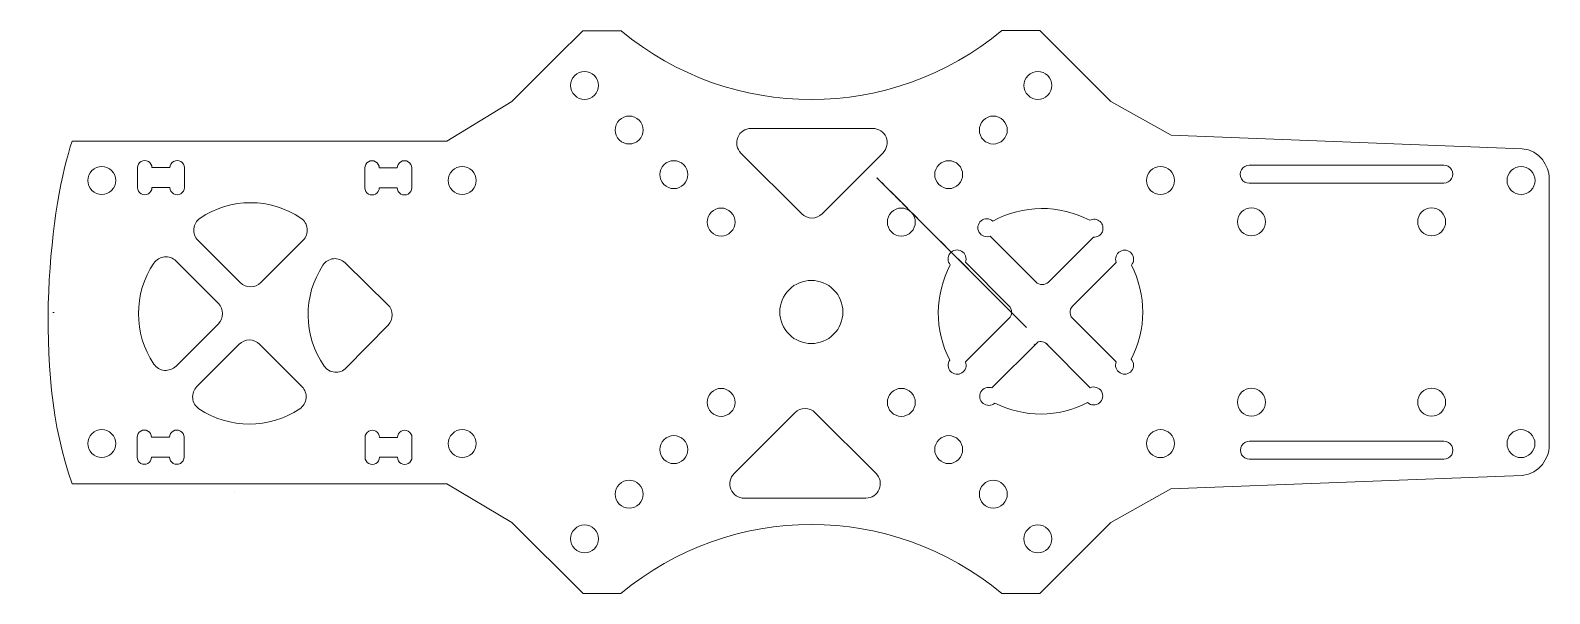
# Model space of a CAD drawing. Header units: millimetres. Extents: x -86 to 83, y -31 to 32.
import ezdxf

# ---------------------------------------------------------------- set-up
doc = ezdxf.new("R2010")
doc.units = ezdxf.units.MM
doc.header["$MEASUREMENT"] = 0

msp = doc.modelspace()

# ---------------------------------------------------------------- linework, layer by layer
at = {"lineweight": 9}
for points in [[(-24.2642, 31.6084), (-24.2642, 31.6084), (-27.1803, 28.6923), (-27.1803, 28.6923)], [(-20.0053, 31.6113), (-20.0053, 31.6113), (-24.2642, 31.6084), (-24.2642, 31.6084)], [(-20.0053, 31.6113), (-7.7601, 21.4207), (10.0173, 21.433), (22.2483, 31.6406)], [(24.4385, 31.6421), (24.4385, 31.6421), (22.2483, 31.6406), (22.2483, 31.6406)], [(24.4385, 31.6421), (24.4385, 31.6421), (26.4385, 31.6421), (26.4385, 31.6421)], [(29.3883, 28.6923), (29.3883, 28.6923), (26.4385, 31.6421), (26.4385, 31.6421)], [(34.338, 23.7426), (34.338, 23.7426), (26.4385, 31.6421), (26.4385, 31.6421)], [(-27.1803, 28.6923), (-27.1803, 28.6923), (-32.13, 23.7426), (-32.13, 23.7426)], [(-39.3455, 19.3443), (-39.3455, 19.3443), (-32.13, 23.7426), (-32.13, 23.7426)], [(41.0357, 20.004), (41.0357, 20.004), (34.338, 23.7426), (34.338, 23.7426)], [(-80.8985, -18.6556), (-85.5461, -6.083), (-83.2226, 12.9641), (-80.899, 19.3444)], [(-80.9184, 19.3444), (-80.9184, 19.3444), (-39.3455, 19.3443), (-39.3455, 19.3443)], [(-80.899, 19.3444), (-80.9057, 19.3444), (-80.9151, 19.3444), (-80.9184, 19.3444)], [(-80.9014, 19.3444), (-80.9014, 19.3444), (-80.899, 19.3444), (-80.899, 19.3444)], [(79.9695, 18.52), (79.9695, 18.52), (41.0357, 20.004), (41.0357, 20.004)], [(79.9695, 18.52), (79.9695, 18.52), (79.9624, 18.5202), (79.9624, 18.5202)], [(79.9624, 18.5202), (81.9609, 18.444), (82.9602, 16.4059), (82.9602, 15.4059)], [(82.9602, -14.602), (82.9602, -14.602), (82.9602, 15.4095), (82.9602, 15.4095)], [(82.9602, 15.4095), (82.9602, 15.4095), (82.9602, 15.4059), (82.9602, 15.4059)], [(-82.8979, 13.7335), (-82.8979, 13.7335), (-82.8979, 13.7336), (-82.8979, 13.7336)], [(-83.0397, 0.3444), (-83.0397, 0.3444), (-82.8985, 0.3444), (-82.8985, 0.3444)], [(83.0166, 0.3444), (83.0166, 0.3444), (82.9602, 0.3444), (82.9602, 0.3444)], [(26.2868, -2.8957), (26.2868, -2.8957), (21.1425, -8.019), (21.1425, -8.019)], [(25.94, -3.241), (25.94, -3.241), (25.8428, -3.1434), (25.8428, -3.1434)], [(27.395, -3.3254), (27.1601, -2.9543), (26.7105, -2.78), (26.2868, -2.8957)], [(27.0886, -3.0177), (27.0886, -3.0177), (32.0373, -7.9866), (32.0373, -7.9866)], [(27.2577, -3.1537), (27.2577, -3.1537), (27.2409, -3.1705), (27.2409, -3.1705)], [(21.4549, -9.6884), (24.6956, -11.3286), (28.5268, -11.3129), (31.754, -9.6464)], [(79.9624, -17.7091), (81.961, -17.6329), (82.9602, -15.5947), (82.9602, -14.5948)], [(82.9602, -14.5983), (82.9602, -14.5983), (82.9602, -14.5948), (82.9602, -14.5948)], [(79.9695, -17.7089), (79.9695, -17.7089), (40.9831, -19.1968), (40.9831, -19.1968)], [(79.9695, -17.7089), (79.9695, -17.7089), (79.9624, -17.7091), (79.9624, -17.7091)], [(-80.905, -18.6556), (-80.905, -18.6556), (-80.8985, -18.6556), (-80.8985, -18.6556)], [(-80.9018, -18.6556), (-80.9018, -18.6556), (-39.3545, -18.6557), (-39.3545, -18.6557)], [(-62.8823, -19.5968), (-62.8823, -19.5968), (-62.883, -19.5968), (-62.883, -19.5968)], [(-32.13, -22.9265), (-32.13, -22.9265), (-39.3545, -18.6557), (-39.3545, -18.6557)], [(40.9831, -19.1968), (40.9831, -19.1968), (34.338, -22.9265), (34.338, -22.9265)], [(22.2502, -30.826), (10.0052, -20.6053), (-7.7972, -20.6053), (-20.0422, -30.826)], [(-32.13, -22.9265), (-32.13, -22.9265), (-24.2305, -30.826), (-24.2305, -30.826)], [(26.4385, -30.826), (26.4385, -30.826), (34.338, -22.9265), (34.338, -22.9265)], [(-20.0422, -30.826), (-20.0422, -30.826), (-24.2305, -30.826), (-24.2305, -30.826)], [(24.4385, -30.826), (24.4385, -30.826), (22.2502, -30.826), (22.2502, -30.826)], [(24.4385, -30.826), (24.4385, -30.826), (26.4385, -30.826), (26.4385, -30.826)]]:
    msp.add_open_spline(points, degree=3, dxfattribs=at)
for points, knots in [([(12.1838, 11.4808), (11.5785, 12.0861), (10.5971, 12.0861), (9.9918, 11.4808), (9.9918, 11.4808), (9.3865, 10.8755), (9.3865, 9.894), (9.9918, 9.2888), (9.9918, 9.2888), (10.5971, 8.6834), (11.5785, 8.6835), (12.1838, 9.2888), (12.1838, 9.2888), (12.7892, 9.894), (12.7892, 10.8754), (12.1839, 11.4807), (-5.9751, 29.6397), (48.5018, -24.8372), (12.1838, 11.4808)], [0, 0, 0, 0, 0.2, 0.2, 0.2, 0.2, 0.4, 0.4, 0.4, 0.4, 0.6, 0.6, 0.6, 0.6, 1, 1, 1, 1.00014142, 1.00014142, 1.00014142, 1.00014142]), ([(12.1838, 11.4808), (11.5785, 12.0861), (10.5971, 12.0861), (9.9918, 11.4808), (9.9918, 11.4808), (9.3865, 10.8755), (9.3865, 9.894), (9.9918, 9.2888), (9.9918, 9.2888), (10.5971, 8.6834), (11.5785, 8.6835), (12.1838, 9.2888), (12.1838, 9.2888), (12.7892, 9.894), (12.7892, 10.8754), (12.1839, 11.4807), (-5.9751, 29.6397), (48.5018, -24.8372), (12.1838, 11.4808)], [0, 0, 0, 0, 0.2, 0.2, 0.2, 0.2, 0.4, 0.4, 0.4, 0.4, 0.6, 0.6, 0.6, 0.6, 1, 1, 1, 1.00014142, 1.00014142, 1.00014142, 1.00014142]), ([(-22.9605, 26.6385), (-23.5657, 27.2438), (-24.5471, 27.2439), (-25.1525, 26.6385), (-25.1525, 26.6385), (-25.7578, 26.0333), (-25.7578, 25.0518), (-25.1525, 24.4465), (-25.1525, 24.4465), (-24.5471, 23.8412), (-23.5657, 23.8412), (-22.9605, 24.4465), (-22.9605, 24.4465), (-22.3552, 25.0518), (-22.3551, 26.0332), (-22.9605, 26.6385)], [0, 0, 0, 0, 0.2, 0.2, 0.2, 0.2, 0.4, 0.4, 0.4, 0.4, 0.6, 0.6, 0.6, 0.6, 1, 1, 1, 1]), ([(27.34, 26.6371), (26.7347, 27.2424), (25.7533, 27.2424), (25.148, 26.6371), (25.148, 26.6371), (24.5426, 26.0318), (24.5427, 25.0504), (25.148, 24.4451), (25.148, 24.4451), (25.7533, 23.8398), (26.7346, 23.8397), (27.34, 24.4451), (27.34, 24.4451), (27.9453, 25.0504), (27.9454, 26.0318), (27.34, 26.6371)], [0, 0, 0, 0, 0.2, 0.2, 0.2, 0.2, 0.4, 0.4, 0.4, 0.4, 0.6, 0.6, 0.6, 0.6, 1, 1, 1, 1]), ([(-18.0107, 21.6888), (-18.616, 22.2941), (-19.5974, 22.2942), (-20.2027, 21.6888), (-20.2027, 21.6888), (-20.808, 21.0835), (-20.808, 20.1021), (-20.2027, 19.4968), (-20.2027, 19.4968), (-19.5974, 18.8914), (-18.616, 18.8915), (-18.0107, 19.4968), (-18.0107, 19.4968), (-17.4054, 20.1021), (-17.4054, 21.0834), (-18.0107, 21.6888)], [0, 0, 0, 0, 0.2, 0.2, 0.2, 0.2, 0.4, 0.4, 0.4, 0.4, 0.6, 0.6, 0.6, 0.6, 1, 1, 1, 1]), ([(22.3903, 21.6874), (21.785, 22.2927), (20.8035, 22.2927), (20.1982, 21.6874), (20.1982, 21.6874), (19.5929, 21.082), (19.5929, 20.1006), (20.1982, 19.4954), (20.1982, 19.4954), (20.8035, 18.8901), (21.7849, 18.89), (22.3903, 19.4954), (22.3903, 19.4954), (22.9955, 20.1006), (22.9956, 21.082), (22.3903, 21.6874)], [0, 0, 0, 0, 0.2, 0.2, 0.2, 0.2, 0.4, 0.4, 0.4, 0.4, 0.6, 0.6, 0.6, 0.6, 1, 1, 1, 1]), ([(-5.5767, 20.7727), (-5.5767, 20.7727), (7.9109, 20.7727), (7.9109, 20.7727), (7.9109, 20.7727), (8.5571, 20.7751), (9.1411, 20.388), (9.3905, 19.7921), (9.3905, 19.7921), (9.64, 19.196), (9.4975, 18.5), (9.0423, 18.0413), (9.0423, 18.0413), (9.0423, 18.0413), (2.2985, 11.2975), (2.2985, 11.2975), (2.2985, 11.2975), (1.9988, 10.9974), (1.5922, 10.8287), (1.1681, 10.8284), (1.1681, 10.8284), (0.744, 10.8282), (0.3358, 10.9978), (0.0357, 11.2975), (0.0357, 11.2975), (0.0357, 11.2975), (-6.7081, 18.0413), (-6.7081, 18.0413), (-6.7081, 18.0413), (-7.1667, 18.4966), (-7.306, 19.1832), (-7.0609, 19.781), (-7.0609, 19.781), (-6.8158, 20.379), (-6.2229, 20.7703), (-5.5767, 20.7727)], [0, 0, 0, 0, 0.1, 0.1, 0.1, 0.1, 0.2, 0.2, 0.2, 0.2, 0.3, 0.3, 0.3, 0.3, 0.4, 0.4, 0.4, 0.4, 0.5, 0.5, 0.5, 0.5, 0.6, 0.6, 0.6, 0.6, 0.7, 0.7, 0.7, 0.7, 0.8, 0.8, 0.8, 0.8, 1, 1, 1, 1]), ([(-72.0571, 16.418), (-72.0571, 16.418), (-70.0571, 16.418), (-70.0571, 16.418), (-70.0571, 16.418), (-70.0571, 16.7038), (-69.9046, 16.9679), (-69.657, 17.1108), (-69.657, 17.1108), (-69.4095, 17.2538), (-69.1046, 17.2537), (-68.8571, 17.1109), (-68.8571, 17.1109), (-68.6096, 16.9679), (-68.4571, 16.7038), (-68.4571, 16.418), (-68.4571, 16.418), (-68.4571, 16.418), (-68.4571, 14.218), (-68.4571, 14.218), (-68.4571, 14.218), (-68.4571, 13.9322), (-68.6095, 13.668), (-68.8571, 13.5251), (-68.8571, 13.5251), (-69.1046, 13.3823), (-69.4095, 13.3822), (-69.6571, 13.5251), (-69.6571, 13.5251), (-69.9046, 13.6681), (-70.057, 13.9321), (-70.057, 14.2179), (-70.057, 14.2179), (-70.057, 14.2179), (-72.0571, 14.218), (-72.0571, 14.218), (-72.0571, 14.218), (-72.0571, 13.9322), (-72.2095, 13.668), (-72.4571, 13.5251), (-72.4571, 13.5251), (-72.7046, 13.3823), (-73.0096, 13.3822), (-73.257, 13.5252), (-73.257, 13.5252), (-73.5046, 13.6681), (-73.657, 13.9321), (-73.657, 14.2179), (-73.657, 14.2179), (-73.657, 14.2179), (-73.657, 16.418), (-73.657, 16.418), (-73.657, 16.418), (-73.657, 16.7038), (-73.5046, 16.9679), (-73.257, 17.1108), (-73.257, 17.1108), (-73.0095, 17.2537), (-72.7046, 17.2537), (-72.457, 17.1108), (-72.457, 17.1108), (-72.2095, 16.9679), (-72.0571, 16.7038), (-72.0571, 16.418)], [0, 0, 0, 0, 0.05882353, 0.05882353, 0.05882353, 0.05882353, 0.11764706, 0.11764706, 0.11764706, 0.11764706, 0.17647059, 0.17647059, 0.17647059, 0.17647059, 0.23529412, 0.23529412, 0.23529412, 0.23529412, 0.29411765, 0.29411765, 0.29411765, 0.29411765, 0.35294118, 0.35294118, 0.35294118, 0.35294118, 0.41176471, 0.41176471, 0.41176471, 0.41176471, 0.47058824, 0.47058824, 0.47058824, 0.47058824, 0.52941176, 0.52941176, 0.52941176, 0.52941176, 0.58823529, 0.58823529, 0.58823529, 0.58823529, 0.64705882, 0.64705882, 0.64705882, 0.64705882, 0.70588235, 0.70588235, 0.70588235, 0.70588235, 0.76470588, 0.76470588, 0.76470588, 0.76470588, 0.82352941, 0.82352941, 0.82352941, 0.82352941, 0.88235294, 0.88235294, 0.88235294, 0.88235294, 1, 1, 1, 1]), ([(-46.8365, 16.3855), (-46.8365, 16.3855), (-44.8365, 16.3855), (-44.8365, 16.3855), (-44.8365, 16.3855), (-44.8365, 16.6713), (-44.684, 16.9354), (-44.4365, 17.0783), (-44.4365, 17.0783), (-44.189, 17.2212), (-43.884, 17.2212), (-43.6365, 17.0783), (-43.6365, 17.0783), (-43.389, 16.9354), (-43.2365, 16.6713), (-43.2365, 16.3855), (-43.2365, 16.3855), (-43.2365, 16.3855), (-43.2365, 14.1855), (-43.2365, 14.1855), (-43.2365, 14.1855), (-43.2365, 13.8997), (-43.389, 13.6356), (-43.6365, 13.4927), (-43.6365, 13.4927), (-43.884, 13.3497), (-44.1889, 13.3497), (-44.4365, 13.4927), (-44.4365, 13.4927), (-44.6841, 13.6356), (-44.8366, 13.8997), (-44.8366, 14.1855), (-44.8366, 14.1855), (-44.8366, 14.1855), (-46.8366, 14.1855), (-46.8366, 14.1855), (-46.8366, 14.1855), (-46.8366, 13.8997), (-46.9889, 13.6356), (-47.2365, 13.4927), (-47.2365, 13.4927), (-47.4841, 13.3497), (-47.789, 13.3497), (-48.0365, 13.4927), (-48.0365, 13.4927), (-48.2841, 13.6356), (-48.4365, 13.8997), (-48.4365, 14.1855), (-48.4365, 14.1855), (-48.4365, 14.1855), (-48.4365, 16.3855), (-48.4365, 16.3855), (-48.4365, 16.3855), (-48.4365, 16.6713), (-48.284, 16.9354), (-48.0365, 17.0783), (-48.0365, 17.0783), (-47.789, 17.2212), (-47.484, 17.2212), (-47.2365, 17.0783), (-47.2365, 17.0783), (-46.989, 16.9354), (-46.8365, 16.6713), (-46.8365, 16.3855)], [0, 0, 0, 0, 0.05882353, 0.05882353, 0.05882353, 0.05882353, 0.11764706, 0.11764706, 0.11764706, 0.11764706, 0.17647059, 0.17647059, 0.17647059, 0.17647059, 0.23529412, 0.23529412, 0.23529412, 0.23529412, 0.29411765, 0.29411765, 0.29411765, 0.29411765, 0.35294118, 0.35294118, 0.35294118, 0.35294118, 0.41176471, 0.41176471, 0.41176471, 0.41176471, 0.47058824, 0.47058824, 0.47058824, 0.47058824, 0.52941176, 0.52941176, 0.52941176, 0.52941176, 0.58823529, 0.58823529, 0.58823529, 0.58823529, 0.64705882, 0.64705882, 0.64705882, 0.64705882, 0.70588235, 0.70588235, 0.70588235, 0.70588235, 0.76470588, 0.76470588, 0.76470588, 0.76470588, 0.82352941, 0.82352941, 0.82352941, 0.82352941, 0.88235294, 0.88235294, 0.88235294, 0.88235294, 1, 1, 1, 1]), ([(-13.061, 16.7391), (-13.6663, 17.3443), (-14.6476, 17.3444), (-15.253, 16.7391), (-15.253, 16.7391), (-15.8583, 16.1338), (-15.8583, 15.1523), (-15.253, 14.547), (-15.253, 14.547), (-14.6476, 13.9417), (-13.6663, 13.9417), (-13.061, 14.547), (-13.061, 14.547), (-12.4557, 15.1523), (-12.4556, 16.1337), (-13.061, 16.7391)], [0, 0, 0, 0, 0.2, 0.2, 0.2, 0.2, 0.4, 0.4, 0.4, 0.4, 0.6, 0.6, 0.6, 0.6, 1, 1, 1, 1]), ([(-13.061, 16.7391), (-13.6663, 17.3443), (-14.6476, 17.3444), (-15.253, 16.7391), (-15.253, 16.7391), (-15.8583, 16.1338), (-15.8583, 15.1523), (-15.253, 14.547), (-15.253, 14.547), (-14.6476, 13.9417), (-13.6663, 13.9417), (-13.061, 14.547), (-13.061, 14.547), (-12.4557, 15.1523), (-12.4556, 16.1337), (-13.061, 16.7391)], [0, 0, 0, 0, 0.2, 0.2, 0.2, 0.2, 0.4, 0.4, 0.4, 0.4, 0.6, 0.6, 0.6, 0.6, 1, 1, 1, 1]), ([(17.4391, 16.7391), (16.8337, 17.3444), (15.8523, 17.3443), (15.2471, 16.7391), (15.2471, 16.7391), (14.6417, 16.1337), (14.6417, 15.1524), (15.2471, 14.547), (15.2471, 14.547), (15.8523, 13.9417), (16.8337, 13.9417), (17.4391, 14.547), (17.4391, 14.547), (18.0444, 15.1523), (18.0444, 16.1338), (17.4391, 16.7391)], [0, 0, 0, 0, 0.2, 0.2, 0.2, 0.2, 0.4, 0.4, 0.4, 0.4, 0.6, 0.6, 0.6, 0.6, 1, 1, 1, 1]), ([(-76.5344, 16.0899), (-77.1397, 16.6952), (-78.1211, 16.6953), (-78.7264, 16.0899), (-78.7264, 16.0899), (-79.3317, 15.4846), (-79.3317, 14.5032), (-78.7264, 13.8979), (-78.7264, 13.8979), (-78.1211, 13.2925), (-77.1397, 13.2926), (-76.5344, 13.8979), (-76.5344, 13.8979), (-75.9291, 14.5032), (-75.9291, 15.4846), (-76.5344, 16.0899)], [0, 0, 0, 0, 0.2, 0.2, 0.2, 0.2, 0.4, 0.4, 0.4, 0.4, 0.6, 0.6, 0.6, 0.6, 1, 1, 1, 1]), ([(-36.5344, 16.0899), (-37.1397, 16.6952), (-38.1211, 16.6952), (-38.7264, 16.0899), (-38.7264, 16.0899), (-39.3318, 15.4846), (-39.3317, 14.5032), (-38.7264, 13.8979), (-38.7264, 13.8979), (-38.1211, 13.2926), (-37.1397, 13.2925), (-36.5344, 13.8979), (-36.5344, 13.8979), (-35.9291, 14.5032), (-35.929, 15.4846), (-36.5344, 16.0899)], [0, 0, 0, 0, 0.2, 0.2, 0.2, 0.2, 0.4, 0.4, 0.4, 0.4, 0.6, 0.6, 0.6, 0.6, 1, 1, 1, 1]), ([(40.9416, 16.0932), (40.3363, 16.6985), (39.3549, 16.6985), (38.7497, 16.0933), (38.7497, 16.0933), (38.1443, 15.4879), (38.1443, 14.5066), (38.7496, 13.9012), (38.7496, 13.9012), (39.3549, 13.2959), (40.3363, 13.2959), (40.9416, 13.9012), (40.9416, 13.9012), (41.547, 14.5065), (41.5469, 15.4879), (40.9416, 16.0932)], [0, 0, 0, 0, 0.2, 0.2, 0.2, 0.2, 0.4, 0.4, 0.4, 0.4, 0.6, 0.6, 0.6, 0.6, 1, 1, 1, 1]), ([(71.2696, 14.7021), (71.2696, 14.7021), (49.696, 14.6838), (49.696, 14.6838), (49.696, 14.6838), (49.3388, 14.6835), (49.0085, 14.8738), (48.8296, 15.1831), (48.8296, 15.1831), (48.6506, 15.4923), (48.6504, 15.8736), (48.8288, 16.1831), (48.8288, 16.1831), (49.0071, 16.4926), (49.3371, 16.6835), (49.6943, 16.6838), (49.6943, 16.6838), (49.6943, 16.6838), (71.268, 16.7021), (71.268, 16.7021), (71.268, 16.7021), (71.6253, 16.7024), (71.9555, 16.5121), (72.1344, 16.2029), (72.1344, 16.2029), (72.3133, 15.8936), (72.3137, 15.5124), (72.1352, 15.2028), (72.1352, 15.2028), (71.9569, 14.8932), (71.6269, 14.7024), (71.2696, 14.7021)], [0, 0, 0, 0, 0.11111111, 0.11111111, 0.11111111, 0.11111111, 0.22222222, 0.22222222, 0.22222222, 0.22222222, 0.33333333, 0.33333333, 0.33333333, 0.33333333, 0.44444444, 0.44444444, 0.44444444, 0.44444444, 0.55555556, 0.55555556, 0.55555556, 0.55555556, 0.66666667, 0.66666667, 0.66666667, 0.66666667, 0.77777778, 0.77777778, 0.77777778, 0.77777778, 1, 1, 1, 1]), ([(80.9416, 16.0933), (80.3363, 16.6985), (79.3549, 16.6986), (78.7496, 16.0933), (78.7496, 16.0933), (78.1443, 15.488), (78.1443, 14.5065), (78.7496, 13.9012), (78.7496, 13.9012), (79.3549, 13.2959), (80.3363, 13.2959), (80.9416, 13.9012), (80.9416, 13.9012), (81.547, 14.5066), (81.547, 15.4879), (80.9416, 16.0933)], [0, 0, 0, 0, 0.2, 0.2, 0.2, 0.2, 0.4, 0.4, 0.4, 0.4, 0.6, 0.6, 0.6, 0.6, 1, 1, 1, 1]), ([(-55.2898, 8.3652), (-55.2898, 8.3652), (-59.9894, 3.6656), (-59.9894, 3.6656), (-59.9894, 3.6656), (-60.2891, 3.3656), (-60.6957, 3.1969), (-61.1198, 3.1965), (-61.1198, 3.1965), (-61.5438, 3.1963), (-61.9522, 3.366), (-62.2521, 3.6656), (-62.2521, 3.6656), (-62.2521, 3.6656), (-66.9517, 8.3652), (-66.9517, 8.3652), (-66.9517, 8.3652), (-67.2896, 8.7024), (-67.4591, 9.173), (-67.4139, 9.6483), (-67.4139, 9.6483), (-67.3686, 10.1235), (-67.1109, 10.5553), (-66.7155, 10.8227), (-66.7155, 10.8227), (-63.3369, 13.1047), (-58.9061, 13.1028), (-55.5261, 10.8228), (-55.5261, 10.8228), (-55.1301, 10.556), (-54.8741, 10.1264), (-54.828, 9.6512), (-54.828, 9.6512), (-54.7819, 9.1761), (-54.9527, 8.7031), (-55.2898, 8.3652)], [0, 0, 0, 0, 0.1, 0.1, 0.1, 0.1, 0.2, 0.2, 0.2, 0.2, 0.3, 0.3, 0.3, 0.3, 0.4, 0.4, 0.4, 0.4, 0.5, 0.5, 0.5, 0.5, 0.6, 0.6, 0.6, 0.6, 0.7, 0.7, 0.7, 0.7, 0.8, 0.8, 0.8, 0.8, 1, 1, 1, 1]), ([(-7.8161, 11.4808), (-8.4214, 12.0861), (-9.4029, 12.0861), (-10.0082, 11.4808), (-10.0082, 11.4808), (-10.6135, 10.8754), (-10.6135, 9.894), (-10.0082, 9.2888), (-10.0082, 9.2888), (-9.4029, 8.6835), (-8.4215, 8.6834), (-7.8161, 9.2888), (-7.8161, 9.2888), (-7.2109, 9.894), (-7.2108, 10.8754), (-7.8161, 11.4808)], [0, 0, 0, 0, 0.2, 0.2, 0.2, 0.2, 0.4, 0.4, 0.4, 0.4, 0.6, 0.6, 0.6, 0.6, 1, 1, 1, 1]), ([(-7.8161, 11.4808), (-8.4214, 12.0861), (-9.4029, 12.0861), (-10.0082, 11.4808), (-10.0082, 11.4808), (-10.6135, 10.8754), (-10.6135, 9.894), (-10.0082, 9.2888), (-10.0082, 9.2888), (-9.4029, 8.6835), (-8.4215, 8.6834), (-7.8161, 9.2888), (-7.8161, 9.2888), (-7.2109, 9.894), (-7.2108, 10.8754), (-7.8161, 11.4808)], [0, 0, 0, 0, 0.2, 0.2, 0.2, 0.2, 0.4, 0.4, 0.4, 0.4, 0.6, 0.6, 0.6, 0.6, 1, 1, 1, 1]), ([(32.4006, 8.6938), (32.4006, 8.6938), (27.4196, 3.7331), (27.4196, 3.7331), (27.4196, 3.7331), (27.2312, 3.5468), (26.9764, 3.4429), (26.7113, 3.4444), (26.7113, 3.4444), (26.4463, 3.4459), (26.1918, 3.5536), (26.0055, 3.7421), (26.0055, 3.7421), (26.0055, 3.7421), (20.9458, 8.8224), (20.9458, 8.8224), (20.9458, 8.8224), (20.4878, 8.6408), (19.9658, 8.8195), (19.7151, 9.2437), (19.7151, 9.2437), (19.4645, 9.6679), (19.5598, 10.2114), (19.9397, 10.525), (19.9397, 10.525), (20.3198, 10.8386), (20.874, 10.8269), (21.2428, 10.5003), (21.2428, 10.5003), (24.5871, 12.3206), (28.6229, 12.3493), (31.9943, 10.5799), (31.9943, 10.5799), (32.3677, 10.7776), (32.825, 10.72), (33.1377, 10.4358), (33.1377, 10.4358), (33.4503, 10.1516), (33.5511, 9.7018), (33.3897, 9.3113), (33.3897, 9.3113), (33.2283, 8.9208), (32.8227, 8.6744), (32.4006, 8.6938)], [0, 0, 0, 0, 0.08333333, 0.08333333, 0.08333333, 0.08333333, 0.16666667, 0.16666667, 0.16666667, 0.16666667, 0.25, 0.25, 0.25, 0.25, 0.33333333, 0.33333333, 0.33333333, 0.33333333, 0.41666667, 0.41666667, 0.41666667, 0.41666667, 0.5, 0.5, 0.5, 0.5, 0.58333333, 0.58333333, 0.58333333, 0.58333333, 0.66666667, 0.66666667, 0.66666667, 0.66666667, 0.75, 0.75, 0.75, 0.75, 0.83333333, 0.83333333, 0.83333333, 0.83333333, 1, 1, 1, 1]), ([(51.0246, 11.5038), (50.4193, 12.1091), (49.4379, 12.1092), (48.8326, 11.5038), (48.8326, 11.5038), (48.2273, 10.8986), (48.2273, 9.9171), (48.8326, 9.3118), (48.8326, 9.3118), (49.4379, 8.7065), (50.4193, 8.7065), (51.0246, 9.3118), (51.0246, 9.3118), (51.6299, 9.9171), (51.63, 10.8985), (51.0246, 11.5038)], [0, 0, 0, 0, 0.2, 0.2, 0.2, 0.2, 0.4, 0.4, 0.4, 0.4, 0.6, 0.6, 0.6, 0.6, 1, 1, 1, 1]), ([(71.0246, 11.5038), (70.4193, 12.1091), (69.4379, 12.1092), (68.8325, 11.5038), (68.8325, 11.5038), (68.2273, 10.8986), (68.2273, 9.9171), (68.8325, 9.3118), (68.8325, 9.3118), (69.4379, 8.7065), (70.4193, 8.7065), (71.0246, 9.3118), (71.0246, 9.3118), (71.6299, 9.9172), (71.6299, 10.8985), (71.0246, 11.5038)], [0, 0, 0, 0, 0.2, 0.2, 0.2, 0.2, 0.4, 0.4, 0.4, 0.4, 0.6, 0.6, 0.6, 0.6, 1, 1, 1, 1]), ([(16.4561, -4.9181), (14.7444, -1.6069), (14.77, 2.3373), (16.5216, 5.6276), (16.5216, 5.6276), (16.1948, 5.9956), (16.1841, 6.5466), (16.4962, 6.9271), (16.4962, 6.9271), (16.8084, 7.3076), (17.3508, 7.4047), (17.7757, 7.1562), (17.7757, 7.1562), (18.2005, 6.9076), (18.3803, 6.384), (18.2016, 5.9253), (18.2016, 5.9253), (18.2016, 5.9253), (23.0238, 1.0834), (23.0238, 1.0834), (23.0238, 1.0834), (23.2112, 0.8959), (23.3164, 0.6418), (23.3164, 0.3767), (23.3164, 0.3767), (23.3162, 0.1117), (23.2099, -0.1434), (23.0226, -0.3308), (23.0226, -0.3308), (23.0226, -0.3308), (18.2062, -5.1275), (18.2062, -5.1275), (18.2062, -5.1275), (18.3813, -5.5722), (18.2178, -6.0787), (17.8156, -6.337), (17.8156, -6.337), (17.4134, -6.5952), (16.8847, -6.5331), (16.5533, -6.1887), (16.5533, -6.1887), (16.2219, -5.8442), (16.1826, -5.31), (16.4561, -4.9181)], [0, 0, 0, 0, 0.08333333, 0.08333333, 0.08333333, 0.08333333, 0.16666667, 0.16666667, 0.16666667, 0.16666667, 0.25, 0.25, 0.25, 0.25, 0.33333333, 0.33333333, 0.33333333, 0.33333333, 0.41666667, 0.41666667, 0.41666667, 0.41666667, 0.5, 0.5, 0.5, 0.5, 0.58333333, 0.58333333, 0.58333333, 0.58333333, 0.66666667, 0.66666667, 0.66666667, 0.66666667, 0.75, 0.75, 0.75, 0.75, 0.83333333, 0.83333333, 0.83333333, 0.83333333, 1, 1, 1, 1]), ([(36.6091, 5.5985), (38.2989, 2.3332), (38.294, -1.5533), (36.5989, -4.8159), (36.5989, -4.8159), (36.9284, -5.1827), (36.9417, -5.7347), (36.6304, -6.117), (36.6304, -6.117), (36.319, -6.4993), (35.7756, -6.5979), (35.3498, -6.3495), (35.3498, -6.3495), (34.9239, -6.101), (34.7436, -5.5765), (34.9232, -5.1172), (34.9232, -5.1172), (34.9232, -5.1172), (30.2369, -0.4315), (30.2369, -0.4315), (30.2369, -0.4315), (29.9948, -0.2621), (29.8402, 0.0055), (29.8143, 0.2998), (29.8143, 0.2998), (29.7884, 0.594), (29.8953, 0.8859), (30.1041, 1.0947), (30.1041, 1.0947), (30.1041, 1.0947), (34.9327, 5.9037), (34.9327, 5.9037), (34.9327, 5.9037), (34.7533, 6.3625), (34.9345, 6.8838), (35.3599, 7.1324), (35.3599, 7.1324), (35.7853, 7.381), (36.3284, 7.2831), (36.6401, 6.9016), (36.6401, 6.9016), (36.9519, 6.52), (36.9375, 5.9659), (36.6091, 5.5985)], [0, 0, 0, 0, 0.08333333, 0.08333333, 0.08333333, 0.08333333, 0.16666667, 0.16666667, 0.16666667, 0.16666667, 0.25, 0.25, 0.25, 0.25, 0.33333333, 0.33333333, 0.33333333, 0.33333333, 0.41666667, 0.41666667, 0.41666667, 0.41666667, 0.5, 0.5, 0.5, 0.5, 0.58333333, 0.58333333, 0.58333333, 0.58333333, 0.66666667, 0.66666667, 0.66666667, 0.66666667, 0.75, 0.75, 0.75, 0.75, 0.83333333, 0.83333333, 0.83333333, 0.83333333, 1, 1, 1, 1]), ([(-69.3877, 6.0619), (-69.3877, 6.0619), (-64.6881, 1.3623), (-64.6881, 1.3623), (-64.6881, 1.3623), (-64.3881, 1.0627), (-64.2194, 0.656), (-64.2191, 0.232), (-64.2191, 0.232), (-64.2188, -0.1921), (-64.3884, -0.6003), (-64.6881, -0.9004), (-64.6881, -0.9004), (-64.6881, -0.9004), (-69.3877, -5.6), (-69.3877, -5.6), (-69.3877, -5.6), (-69.725, -5.9379), (-70.1955, -6.1074), (-70.6708, -6.0622), (-70.6708, -6.0622), (-71.146, -6.0169), (-71.5778, -5.7592), (-71.8452, -5.3638), (-71.8452, -5.3638), (-74.1273, -1.9851), (-74.1253, 2.4457), (-71.8453, 5.8257), (-71.8453, 5.8257), (-71.5785, 6.2216), (-71.1489, 6.4776), (-70.6738, 6.5238), (-70.6738, 6.5238), (-70.1986, 6.5699), (-69.7256, 6.3991), (-69.3877, 6.0619)], [0, 0, 0, 0, 0.1, 0.1, 0.1, 0.1, 0.2, 0.2, 0.2, 0.2, 0.3, 0.3, 0.3, 0.3, 0.4, 0.4, 0.4, 0.4, 0.5, 0.5, 0.5, 0.5, 0.6, 0.6, 0.6, 0.6, 0.7, 0.7, 0.7, 0.7, 0.8, 0.8, 0.8, 0.8, 1, 1, 1, 1]), ([(-52.9656, -5.5838), (-55.2834, -2.2296), (-55.3285, 2.201), (-53.0845, 5.6051), (-53.0845, 5.6051), (-52.8219, 6.0038), (-52.3951, 6.2644), (-51.9204, 6.3155), (-51.9204, 6.3155), (-51.4458, 6.3667), (-50.971, 6.201), (-50.6296, 5.8674), (-50.6296, 5.8674), (-50.6296, 5.8674), (-45.8804, 1.218), (-45.8804, 1.218), (-45.8804, 1.218), (-45.5771, 0.9215), (-45.4041, 0.5167), (-45.3993, 0.0927), (-45.3993, 0.0927), (-45.3946, -0.3314), (-45.5598, -0.7414), (-45.8563, -1.0447), (-45.8563, -1.0447), (-45.8563, -1.0447), (-50.5057, -5.7939), (-50.5057, -5.7939), (-50.5057, -5.7939), (-50.8393, -6.1353), (-51.3081, -6.3098), (-51.7838, -6.2696), (-51.7838, -6.2696), (-52.2594, -6.2295), (-52.694, -5.9763), (-52.9656, -5.5838)], [0, 0, 0, 0, 0.1, 0.1, 0.1, 0.1, 0.2, 0.2, 0.2, 0.2, 0.3, 0.3, 0.3, 0.3, 0.4, 0.4, 0.4, 0.4, 0.5, 0.5, 0.5, 0.5, 0.6, 0.6, 0.6, 0.6, 0.7, 0.7, 0.7, 0.7, 0.8, 0.8, 0.8, 0.8, 1, 1, 1, 1]), ([(3.5789, 2.8829), (2.212, 4.2498), (-0.004, 4.2498), (-1.3709, 2.8829), (-1.3709, 2.8829), (-2.7377, 1.5161), (-2.7377, -0.7), (-1.3709, -2.0668), (-1.3709, -2.0668), (-0.004, -3.4336), (2.212, -3.4336), (3.5789, -2.0668), (3.5789, -2.0668), (4.9457, -0.7), (4.9457, 1.5161), (3.5789, 2.8829)], [0, 0, 0, 0, 0.2, 0.2, 0.2, 0.2, 0.4, 0.4, 0.4, 0.4, 0.6, 0.6, 0.6, 0.6, 1, 1, 1, 1]), ([(-66.842, -10.3198), (-67.2379, -10.0531), (-67.494, -9.6234), (-67.54, -9.1483), (-67.54, -9.1483), (-67.5862, -8.6732), (-67.4155, -8.2001), (-67.0782, -7.8623), (-67.0782, -7.8623), (-67.0782, -7.8623), (-62.3786, -3.1627), (-62.3786, -3.1627), (-62.3786, -3.1627), (-62.079, -2.8626), (-61.6724, -2.6939), (-61.2483, -2.6937), (-61.2483, -2.6937), (-60.8242, -2.6934), (-60.416, -2.863), (-60.1159, -3.1627), (-60.1159, -3.1627), (-60.1159, -3.1627), (-55.4163, -7.8623), (-55.4163, -7.8623), (-55.4163, -7.8623), (-55.0785, -8.1995), (-54.909, -8.6701), (-54.9542, -9.1453), (-54.9542, -9.1453), (-54.9994, -9.6205), (-55.2571, -10.0524), (-55.6526, -10.3198), (-55.6526, -10.3198), (-59.0312, -12.6018), (-63.4621, -12.5999), (-66.842, -10.3198)], [0, 0, 0, 0, 0.1, 0.1, 0.1, 0.1, 0.2, 0.2, 0.2, 0.2, 0.3, 0.3, 0.3, 0.3, 0.4, 0.4, 0.4, 0.4, 0.5, 0.5, 0.5, 0.5, 0.6, 0.6, 0.6, 0.6, 0.7, 0.7, 0.7, 0.7, 0.8, 0.8, 0.8, 0.8, 1, 1, 1, 1]), ([(-7.8162, -8.5192), (-8.4215, -7.9139), (-9.4029, -7.9139), (-10.0082, -8.5192), (-10.0082, -8.5192), (-10.6135, -9.1245), (-10.6135, -10.106), (-10.0082, -10.7113), (-10.0082, -10.7113), (-9.4029, -11.3166), (-8.4215, -11.3165), (-7.8162, -10.7113), (-7.8162, -10.7113), (-7.2108, -10.106), (-7.2109, -9.1246), (-7.8161, -8.5193), (-7.8161, -8.5193), (-7.8161, -8.5193), (-7.8162, -8.5192)], [0, 0, 0, 0, 0.2, 0.2, 0.2, 0.2, 0.4, 0.4, 0.4, 0.4, 0.6, 0.6, 0.6, 0.6, 1, 1, 1, 1.00014142, 1.00014142, 1.00014142, 1.00014142]), ([(-7.8162, -8.5192), (-8.4215, -7.9139), (-9.4029, -7.9139), (-10.0082, -8.5192), (-10.0082, -8.5192), (-10.6135, -9.1245), (-10.6135, -10.106), (-10.0082, -10.7113), (-10.0082, -10.7113), (-9.4029, -11.3166), (-8.4215, -11.3165), (-7.8162, -10.7113), (-7.8162, -10.7113), (-7.2108, -10.106), (-7.2109, -9.1246), (-7.8161, -8.5193), (-7.8161, -8.5193), (-7.8161, -8.5193), (-7.8162, -8.5192)], [0, 0, 0, 0, 0.2, 0.2, 0.2, 0.2, 0.4, 0.4, 0.4, 0.4, 0.6, 0.6, 0.6, 0.6, 1, 1, 1, 1.00014142, 1.00014142, 1.00014142, 1.00014142]), ([(12.184, -8.5191), (11.5787, -7.9138), (10.5973, -7.9137), (9.992, -8.5191), (9.992, -8.5191), (9.3867, -9.1244), (9.3867, -10.1058), (9.992, -10.7111), (9.992, -10.7111), (10.5973, -11.3165), (11.5787, -11.3164), (12.184, -10.7111), (12.184, -10.7111), (12.7893, -10.1058), (12.7894, -9.1244), (12.184, -8.5191)], [0, 0, 0, 0, 0.2, 0.2, 0.2, 0.2, 0.4, 0.4, 0.4, 0.4, 0.6, 0.6, 0.6, 0.6, 1, 1, 1, 1]), ([(12.184, -8.5191), (11.5787, -7.9138), (10.5973, -7.9137), (9.992, -8.5191), (9.992, -8.5191), (9.3867, -9.1244), (9.3867, -10.1058), (9.992, -10.7111), (9.992, -10.7111), (10.5973, -11.3165), (11.5787, -11.3164), (12.184, -10.7111), (12.184, -10.7111), (12.7893, -10.1058), (12.7894, -9.1244), (12.184, -8.5191)], [0, 0, 0, 0, 0.2, 0.2, 0.2, 0.2, 0.4, 0.4, 0.4, 0.4, 0.6, 0.6, 0.6, 0.6, 1, 1, 1, 1]), ([(21.1425, -8.019), (20.6826, -7.8398), (20.1607, -8.0231), (19.9138, -8.4504), (19.9138, -8.4504), (19.6668, -8.8777), (19.7686, -9.4214), (20.1533, -9.7304), (20.1533, -9.7304), (20.5381, -10.0396), (21.0909, -10.0217), (21.4549, -9.6884)], [0, 0, 0, 0, 0.25, 0.25, 0.25, 0.25, 0.5, 0.5, 0.5, 0.5, 1, 1, 1, 1]), ([(31.754, -9.6464), (32.1214, -9.9812), (32.6788, -9.9954), (33.0628, -9.6797), (33.0628, -9.6797), (33.4467, -9.3641), (33.5406, -8.8144), (33.2831, -8.3893), (33.2831, -8.3893), (33.0256, -7.9641), (32.495, -7.7926), (32.0373, -7.9866)], [0, 0, 0, 0, 0.25, 0.25, 0.25, 0.25, 0.5, 0.5, 0.5, 0.5, 1, 1, 1, 1]), ([(51.0246, -8.4961), (50.4193, -7.8908), (49.4379, -7.8908), (48.8326, -8.4961), (48.8326, -8.4961), (48.2272, -9.1015), (48.2273, -10.0828), (48.8326, -10.6881), (48.8326, -10.6881), (49.4379, -11.2935), (50.4193, -11.2935), (51.0246, -10.6881), (51.0246, -10.6881), (51.6299, -10.0828), (51.63, -9.1015), (51.0246, -8.4961)], [0, 0, 0, 0, 0.2, 0.2, 0.2, 0.2, 0.4, 0.4, 0.4, 0.4, 0.6, 0.6, 0.6, 0.6, 1, 1, 1, 1]), ([(71.0248, -8.496), (70.4196, -7.8907), (69.4381, -7.8907), (68.8328, -8.496), (68.8328, -8.496), (68.2275, -9.1013), (68.2275, -10.0827), (68.8328, -10.688), (68.8328, -10.688), (69.4382, -11.2933), (70.4195, -11.2933), (71.0248, -10.688), (71.0248, -10.688), (71.6301, -10.0827), (71.6302, -9.1013), (71.0248, -8.496)], [0, 0, 0, 0, 0.2, 0.2, 0.2, 0.2, 0.4, 0.4, 0.4, 0.4, 0.6, 0.6, 0.6, 0.6, 1, 1, 1, 1]), ([(7.1512, -20.2394), (7.1512, -20.2394), (-6.3366, -20.2394), (-6.3366, -20.2394), (-6.3366, -20.2394), (-6.9827, -20.2419), (-7.5667, -19.8548), (-7.8162, -19.2588), (-7.8162, -19.2588), (-8.0657, -18.6627), (-7.9231, -17.9667), (-7.4679, -17.5081), (-7.4679, -17.5081), (-7.4679, -17.5081), (-0.7241, -10.7643), (-0.7241, -10.7643), (-0.7241, -10.7643), (-0.4244, -10.4642), (-0.0178, -10.2955), (0.4063, -10.2952), (0.4063, -10.2952), (0.8304, -10.295), (1.2386, -10.4645), (1.5387, -10.7643), (1.5387, -10.7643), (1.5387, -10.7643), (8.2825, -17.5081), (8.2825, -17.5081), (8.2825, -17.5081), (8.7411, -17.9633), (8.8803, -18.6499), (8.6353, -19.2478), (8.6353, -19.2478), (8.3902, -19.8457), (7.7973, -20.2371), (7.1512, -20.2394)], [0, 0, 0, 0, 0.1, 0.1, 0.1, 0.1, 0.2, 0.2, 0.2, 0.2, 0.3, 0.3, 0.3, 0.3, 0.4, 0.4, 0.4, 0.4, 0.5, 0.5, 0.5, 0.5, 0.6, 0.6, 0.6, 0.6, 0.7, 0.7, 0.7, 0.7, 0.8, 0.8, 0.8, 0.8, 1, 1, 1, 1]), ([(-76.5344, -13.0914), (-77.1397, -12.4861), (-78.1212, -12.4861), (-78.7264, -13.0914), (-78.7264, -13.0914), (-79.3318, -13.6967), (-79.3317, -14.6781), (-78.7264, -15.2834), (-78.7264, -15.2834), (-78.1211, -15.8888), (-77.1398, -15.8888), (-76.5344, -15.2834), (-76.5344, -15.2834), (-75.9291, -14.6781), (-75.9291, -13.6967), (-76.5344, -13.0914)], [0, 0, 0, 0, 0.2, 0.2, 0.2, 0.2, 0.4, 0.4, 0.4, 0.4, 0.6, 0.6, 0.6, 0.6, 1, 1, 1, 1]), ([(-72.0994, -13.4864), (-72.0994, -13.4864), (-70.0995, -13.4864), (-70.0995, -13.4864), (-70.0995, -13.4864), (-70.0995, -13.2006), (-69.9469, -12.9364), (-69.6994, -12.7936), (-69.6994, -12.7936), (-69.4519, -12.6507), (-69.147, -12.6507), (-68.8994, -12.7936), (-68.8994, -12.7936), (-68.6519, -12.9364), (-68.4994, -13.2006), (-68.4994, -13.4864), (-68.4994, -13.4864), (-68.4994, -13.4864), (-68.4995, -15.6864), (-68.4995, -15.6864), (-68.4995, -15.6864), (-68.4995, -15.9722), (-68.6519, -16.2363), (-68.8994, -16.3792), (-68.8994, -16.3792), (-69.147, -16.5221), (-69.4519, -16.5221), (-69.6994, -16.3792), (-69.6994, -16.3792), (-69.947, -16.2363), (-70.0994, -15.9722), (-70.0994, -15.6864), (-70.0994, -15.6864), (-70.0994, -15.6864), (-72.0994, -15.6865), (-72.0994, -15.6865), (-72.0994, -15.6865), (-72.0994, -15.9723), (-72.2519, -16.2363), (-72.4994, -16.3792), (-72.4994, -16.3792), (-72.747, -16.5221), (-73.0519, -16.5221), (-73.2995, -16.3792), (-73.2995, -16.3792), (-73.547, -16.2364), (-73.6994, -15.9722), (-73.6994, -15.6864), (-73.6994, -15.6864), (-73.6994, -15.6864), (-73.6994, -13.4864), (-73.6994, -13.4864), (-73.6994, -13.4864), (-73.6994, -13.2006), (-73.547, -12.9364), (-73.2994, -12.7935), (-73.2994, -12.7935), (-73.0519, -12.6507), (-72.7469, -12.6506), (-72.4994, -12.7936), (-72.4994, -12.7936), (-72.2519, -12.9365), (-72.0994, -13.2006), (-72.0994, -13.4864)], [0, 0, 0, 0, 0.05882353, 0.05882353, 0.05882353, 0.05882353, 0.11764706, 0.11764706, 0.11764706, 0.11764706, 0.17647059, 0.17647059, 0.17647059, 0.17647059, 0.23529412, 0.23529412, 0.23529412, 0.23529412, 0.29411765, 0.29411765, 0.29411765, 0.29411765, 0.35294118, 0.35294118, 0.35294118, 0.35294118, 0.41176471, 0.41176471, 0.41176471, 0.41176471, 0.47058824, 0.47058824, 0.47058824, 0.47058824, 0.52941176, 0.52941176, 0.52941176, 0.52941176, 0.58823529, 0.58823529, 0.58823529, 0.58823529, 0.64705882, 0.64705882, 0.64705882, 0.64705882, 0.70588235, 0.70588235, 0.70588235, 0.70588235, 0.76470588, 0.76470588, 0.76470588, 0.76470588, 0.82352941, 0.82352941, 0.82352941, 0.82352941, 0.88235294, 0.88235294, 0.88235294, 0.88235294, 1, 1, 1, 1]), ([(-46.812, -13.5077), (-46.812, -13.5077), (-44.812, -13.5077), (-44.812, -13.5077), (-44.812, -13.5077), (-44.812, -13.2218), (-44.6595, -12.9577), (-44.412, -12.8148), (-44.412, -12.8148), (-44.1644, -12.6719), (-43.8595, -12.6719), (-43.6119, -12.8148), (-43.6119, -12.8148), (-43.3645, -12.9577), (-43.212, -13.2218), (-43.212, -13.5076), (-43.212, -13.5076), (-43.212, -13.5076), (-43.2119, -15.7076), (-43.2119, -15.7076), (-43.2119, -15.7076), (-43.2119, -15.9934), (-43.3645, -16.2575), (-43.612, -16.4004), (-43.612, -16.4004), (-43.8594, -16.5433), (-44.1645, -16.5433), (-44.412, -16.4004), (-44.412, -16.4004), (-44.6594, -16.2575), (-44.812, -15.9934), (-44.812, -15.7076), (-44.812, -15.7076), (-44.812, -15.7076), (-46.812, -15.7076), (-46.812, -15.7076), (-46.812, -15.7076), (-46.812, -15.9934), (-46.9645, -16.2575), (-47.212, -16.4004), (-47.212, -16.4004), (-47.4594, -16.5433), (-47.7645, -16.5433), (-48.0119, -16.4004), (-48.0119, -16.4004), (-48.2595, -16.2575), (-48.412, -15.9934), (-48.412, -15.7076), (-48.412, -15.7076), (-48.412, -15.7076), (-48.4119, -13.5076), (-48.4119, -13.5076), (-48.4119, -13.5076), (-48.4119, -13.2218), (-48.2595, -12.9577), (-48.012, -12.8148), (-48.012, -12.8148), (-47.7644, -12.6719), (-47.4595, -12.6719), (-47.212, -12.8148), (-47.212, -12.8148), (-46.9644, -12.9577), (-46.812, -13.2218), (-46.812, -13.5077)], [0, 0, 0, 0, 0.05882353, 0.05882353, 0.05882353, 0.05882353, 0.11764706, 0.11764706, 0.11764706, 0.11764706, 0.17647059, 0.17647059, 0.17647059, 0.17647059, 0.23529412, 0.23529412, 0.23529412, 0.23529412, 0.29411765, 0.29411765, 0.29411765, 0.29411765, 0.35294118, 0.35294118, 0.35294118, 0.35294118, 0.41176471, 0.41176471, 0.41176471, 0.41176471, 0.47058824, 0.47058824, 0.47058824, 0.47058824, 0.52941176, 0.52941176, 0.52941176, 0.52941176, 0.58823529, 0.58823529, 0.58823529, 0.58823529, 0.64705882, 0.64705882, 0.64705882, 0.64705882, 0.70588235, 0.70588235, 0.70588235, 0.70588235, 0.76470588, 0.76470588, 0.76470588, 0.76470588, 0.82352941, 0.82352941, 0.82352941, 0.82352941, 0.88235294, 0.88235294, 0.88235294, 0.88235294, 1, 1, 1, 1]), ([(-36.5344, -13.0915), (-37.1397, -12.4862), (-38.1211, -12.4862), (-38.7264, -13.0915), (-38.7264, -13.0915), (-39.3317, -13.6968), (-39.3318, -14.6782), (-38.7264, -15.2835), (-38.7264, -15.2835), (-38.1211, -15.8888), (-37.1397, -15.8889), (-36.5344, -15.2835), (-36.5344, -15.2835), (-35.9291, -14.6783), (-35.9291, -13.6968), (-36.5344, -13.0915)], [0, 0, 0, 0, 0.2, 0.2, 0.2, 0.2, 0.4, 0.4, 0.4, 0.4, 0.6, 0.6, 0.6, 0.6, 1, 1, 1, 1]), ([(-13.0609, -13.7609), (-13.6663, -13.1556), (-14.6476, -13.1557), (-15.2529, -13.7609), (-15.2529, -13.7609), (-15.8583, -14.3663), (-15.8583, -15.3476), (-15.2529, -15.953), (-15.2529, -15.953), (-14.6476, -16.5583), (-13.6663, -16.5583), (-13.0609, -15.953), (-13.0609, -15.953), (-12.4556, -15.3477), (-12.4556, -14.3662), (-13.0609, -13.7609)], [0, 0, 0, 0, 0.2, 0.2, 0.2, 0.2, 0.4, 0.4, 0.4, 0.4, 0.6, 0.6, 0.6, 0.6, 1, 1, 1, 1]), ([(-13.0609, -13.7609), (-13.6663, -13.1556), (-14.6476, -13.1557), (-15.2529, -13.7609), (-15.2529, -13.7609), (-15.8583, -14.3663), (-15.8583, -15.3476), (-15.2529, -15.953), (-15.2529, -15.953), (-14.6476, -16.5583), (-13.6663, -16.5583), (-13.0609, -15.953), (-13.0609, -15.953), (-12.4556, -15.3477), (-12.4556, -14.3662), (-13.0609, -13.7609)], [0, 0, 0, 0, 0.2, 0.2, 0.2, 0.2, 0.4, 0.4, 0.4, 0.4, 0.6, 0.6, 0.6, 0.6, 1, 1, 1, 1]), ([(17.439, -13.7609), (16.8337, -13.1557), (15.8523, -13.1556), (15.247, -13.7609), (15.247, -13.7609), (14.6417, -14.3662), (14.6417, -15.3477), (15.247, -15.953), (15.247, -15.953), (15.8523, -16.5583), (16.8337, -16.5583), (17.439, -15.953), (17.439, -15.953), (18.0443, -15.3477), (18.0444, -14.3663), (17.439, -13.7609)], [0, 0, 0, 0, 0.2, 0.2, 0.2, 0.2, 0.4, 0.4, 0.4, 0.4, 0.6, 0.6, 0.6, 0.6, 1, 1, 1, 1]), ([(17.439, -13.7609), (16.8337, -13.1557), (15.8523, -13.1556), (15.247, -13.7609), (15.247, -13.7609), (14.6417, -14.3662), (14.6417, -15.3477), (15.247, -15.953), (15.247, -15.953), (15.8523, -16.5583), (16.8337, -16.5583), (17.439, -15.953), (17.439, -15.953), (18.0443, -15.3477), (18.0444, -14.3663), (17.439, -13.7609)], [0, 0, 0, 0, 0.2, 0.2, 0.2, 0.2, 0.4, 0.4, 0.4, 0.4, 0.6, 0.6, 0.6, 0.6, 1, 1, 1, 1]), ([(40.935, -13.0946), (40.3297, -12.4893), (39.3483, -12.4893), (38.7429, -13.0946), (38.7429, -13.0946), (38.1377, -13.6999), (38.1377, -14.6814), (38.7429, -15.2867), (38.7429, -15.2867), (39.3483, -15.892), (40.3297, -15.8919), (40.935, -15.2867), (40.935, -15.2867), (41.5403, -14.6813), (41.5403, -13.7), (40.935, -13.0946)], [0, 0, 0, 0, 0.2, 0.2, 0.2, 0.2, 0.4, 0.4, 0.4, 0.4, 0.6, 0.6, 0.6, 0.6, 1, 1, 1, 1]), ([(80.935, -13.0946), (80.3297, -12.4893), (79.3483, -12.4893), (78.743, -13.0946), (78.743, -13.0946), (78.1377, -13.6999), (78.1376, -14.6813), (78.743, -15.2867), (78.743, -15.2867), (79.3483, -15.8919), (80.3297, -15.8919), (80.935, -15.2867), (80.935, -15.2867), (81.5403, -14.6814), (81.5403, -13.6999), (80.935, -13.0946)], [0, 0, 0, 0, 0.2, 0.2, 0.2, 0.2, 0.4, 0.4, 0.4, 0.4, 0.6, 0.6, 0.6, 0.6, 1, 1, 1, 1]), ([(71.289, -13.9176), (71.289, -13.9176), (49.707, -13.9176), (49.707, -13.9176), (49.707, -13.9176), (49.3498, -13.9176), (49.0196, -14.1082), (48.841, -14.4176), (48.841, -14.4176), (48.6623, -14.727), (48.6624, -15.1082), (48.841, -15.4176), (48.841, -15.4176), (49.0196, -15.727), (49.3498, -15.9176), (49.707, -15.9176), (49.707, -15.9176), (49.707, -15.9176), (71.289, -15.9175), (71.289, -15.9175), (71.289, -15.9175), (71.6463, -15.9176), (71.9763, -15.727), (72.155, -15.4176), (72.155, -15.4176), (72.3336, -15.1082), (72.3336, -14.7271), (72.155, -14.4176), (72.155, -14.4176), (71.9764, -14.1082), (71.6463, -13.9176), (71.289, -13.9176)], [0, 0, 0, 0, 0.11111111, 0.11111111, 0.11111111, 0.11111111, 0.22222222, 0.22222222, 0.22222222, 0.22222222, 0.33333333, 0.33333333, 0.33333333, 0.33333333, 0.44444444, 0.44444444, 0.44444444, 0.44444444, 0.55555556, 0.55555556, 0.55555556, 0.55555556, 0.66666667, 0.66666667, 0.66666667, 0.66666667, 0.77777778, 0.77777778, 0.77777778, 0.77777778, 1, 1, 1, 1]), ([(-18.0106, -18.7107), (-18.616, -18.1053), (-19.5974, -18.1054), (-20.2027, -18.7107), (-20.2027, -18.7107), (-20.808, -19.316), (-20.808, -20.2974), (-20.2027, -20.9027), (-20.2027, -20.9027), (-19.5974, -21.508), (-18.616, -21.5081), (-18.0106, -20.9027), (-18.0106, -20.9027), (-17.4054, -20.2974), (-17.4054, -19.316), (-18.0106, -18.7107)], [0, 0, 0, 0, 0.2, 0.2, 0.2, 0.2, 0.4, 0.4, 0.4, 0.4, 0.6, 0.6, 0.6, 0.6, 1, 1, 1, 1]), ([(22.3888, -18.7107), (21.7835, -18.1054), (20.8021, -18.1053), (20.1967, -18.7107), (20.1967, -18.7107), (19.5915, -19.316), (19.5915, -20.2974), (20.1967, -20.9027), (20.1967, -20.9027), (20.8021, -21.5081), (21.7835, -21.508), (22.3888, -20.9027), (22.3888, -20.9027), (22.9941, -20.2974), (22.9941, -19.316), (22.3888, -18.7107)], [0, 0, 0, 0, 0.2, 0.2, 0.2, 0.2, 0.4, 0.4, 0.4, 0.4, 0.6, 0.6, 0.6, 0.6, 1, 1, 1, 1]), ([(-22.9593, -23.6615), (-23.5647, -23.0561), (-24.5461, -23.0562), (-25.1514, -23.6615), (-25.1514, -23.6615), (-25.7567, -24.2668), (-25.7567, -25.2482), (-25.1514, -25.8535), (-25.1514, -25.8535), (-24.5461, -26.4588), (-23.5648, -26.4588), (-22.9593, -25.8535), (-22.9593, -25.8535), (-22.354, -25.2482), (-22.354, -24.2668), (-22.9593, -23.6615)], [0, 0, 0, 0, 0.2, 0.2, 0.2, 0.2, 0.4, 0.4, 0.4, 0.4, 0.6, 0.6, 0.6, 0.6, 1, 1, 1, 1]), ([(27.3385, -23.6604), (26.7332, -23.0551), (25.7518, -23.0551), (25.1465, -23.6604), (25.1465, -23.6604), (24.5412, -24.2657), (24.5412, -25.2472), (25.1465, -25.8525), (25.1465, -25.8525), (25.7518, -26.4578), (26.7332, -26.4577), (27.3385, -25.8525), (27.3385, -25.8525), (27.9438, -25.2472), (27.9439, -24.2658), (27.3385, -23.6604)], [0, 0, 0, 0, 0.2, 0.2, 0.2, 0.2, 0.4, 0.4, 0.4, 0.4, 0.6, 0.6, 0.6, 0.6, 1, 1, 1, 1])]:
    msp.add_open_spline(points, degree=3, knots=knots, dxfattribs=at)

doc.saveas('drawing.dxf')
